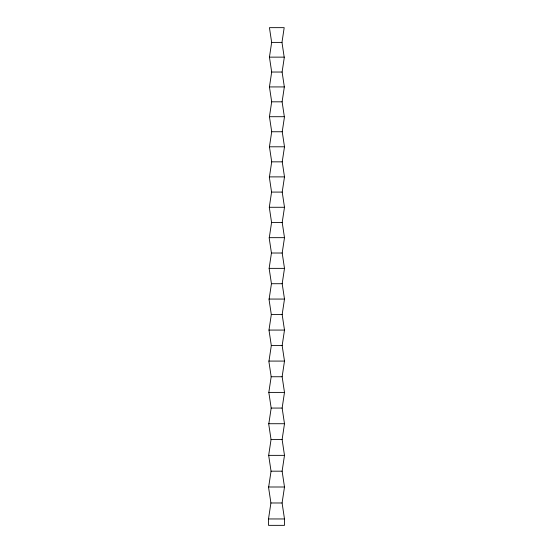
<?xml version="1.0" encoding="UTF-8"?>
<svg xmlns="http://www.w3.org/2000/svg" width="553" height="553" viewBox="0 0 553 553"><rect width="100%" height="100%" fill="white"/><g stroke="black" fill="none" stroke-linecap="round" stroke-linejoin="round"><path stroke-width="0.83" d="M269.442 176.884L271.703 161.842L269.442 146.801L271.703 131.752L269.442 116.711L271.682 101.821L269.442 86.925L271.682 72.035L269.442 57.139L271.654 42.394L269.442 27.65L284.187 27.65L281.982 42.394L284.187 57.139M284.339 116.711L282.106 101.821L284.339 86.925L282.106 72.035L284.339 57.139L269.442 57.139M269.297 237.666L271.571 222.472L269.297 207.278L271.571 192.085L269.297 176.884L284.491 176.884L282.23 161.842L284.491 146.801L282.23 131.752L284.491 116.711L269.442 116.711M269.138 299.062L271.44 283.717L269.138 268.364L271.44 253.018L269.138 237.666L284.491 237.666L282.21 222.472L284.491 207.278L282.21 192.085L284.491 176.884M268.986 361.081L271.309 345.577L268.986 330.072L271.309 314.567L268.986 299.062L284.491 299.062L282.189 283.717L284.491 268.364L282.189 253.018L284.491 237.666M268.827 423.722L271.177 408.066L268.827 392.402L271.177 376.745L268.827 361.081L284.491 361.081L282.161 345.577L284.491 330.072L282.161 314.567L284.491 299.062M268.668 486.999L271.046 471.184L268.668 455.361L271.046 439.545L268.668 423.722L284.491 423.722L282.141 408.066L284.491 392.402L282.141 376.745L284.491 361.081M284.491 486.999L282.092 502.981L284.491 518.956L284.491 525.35L268.509 525.35L268.509 518.956L270.908 502.981L268.509 486.999L284.491 486.999L282.12 471.184L284.491 455.361L282.12 439.545L284.491 423.722M271.654 42.394L281.982 42.394M271.682 72.035L282.106 72.035M269.442 86.925L284.339 86.925M271.682 101.821L282.106 101.821M271.703 131.752L282.23 131.752M269.442 146.801L284.491 146.801M271.703 161.842L282.23 161.842M271.571 192.085L282.21 192.085M269.297 207.278L284.491 207.278M271.571 222.472L282.21 222.472M271.44 253.018L282.189 253.018M269.138 268.364L284.491 268.364M271.44 283.717L282.189 283.717M271.309 314.567L282.161 314.567M268.986 330.072L284.491 330.072M271.309 345.577L282.161 345.577M271.177 376.745L282.141 376.745M268.827 392.402L284.491 392.402M271.177 408.066L282.141 408.066M271.046 439.545L282.12 439.545M268.668 455.361L284.491 455.361M271.046 471.184L282.12 471.184M270.908 502.981L282.092 502.981M268.509 518.956L284.491 518.956"/></g></svg>
